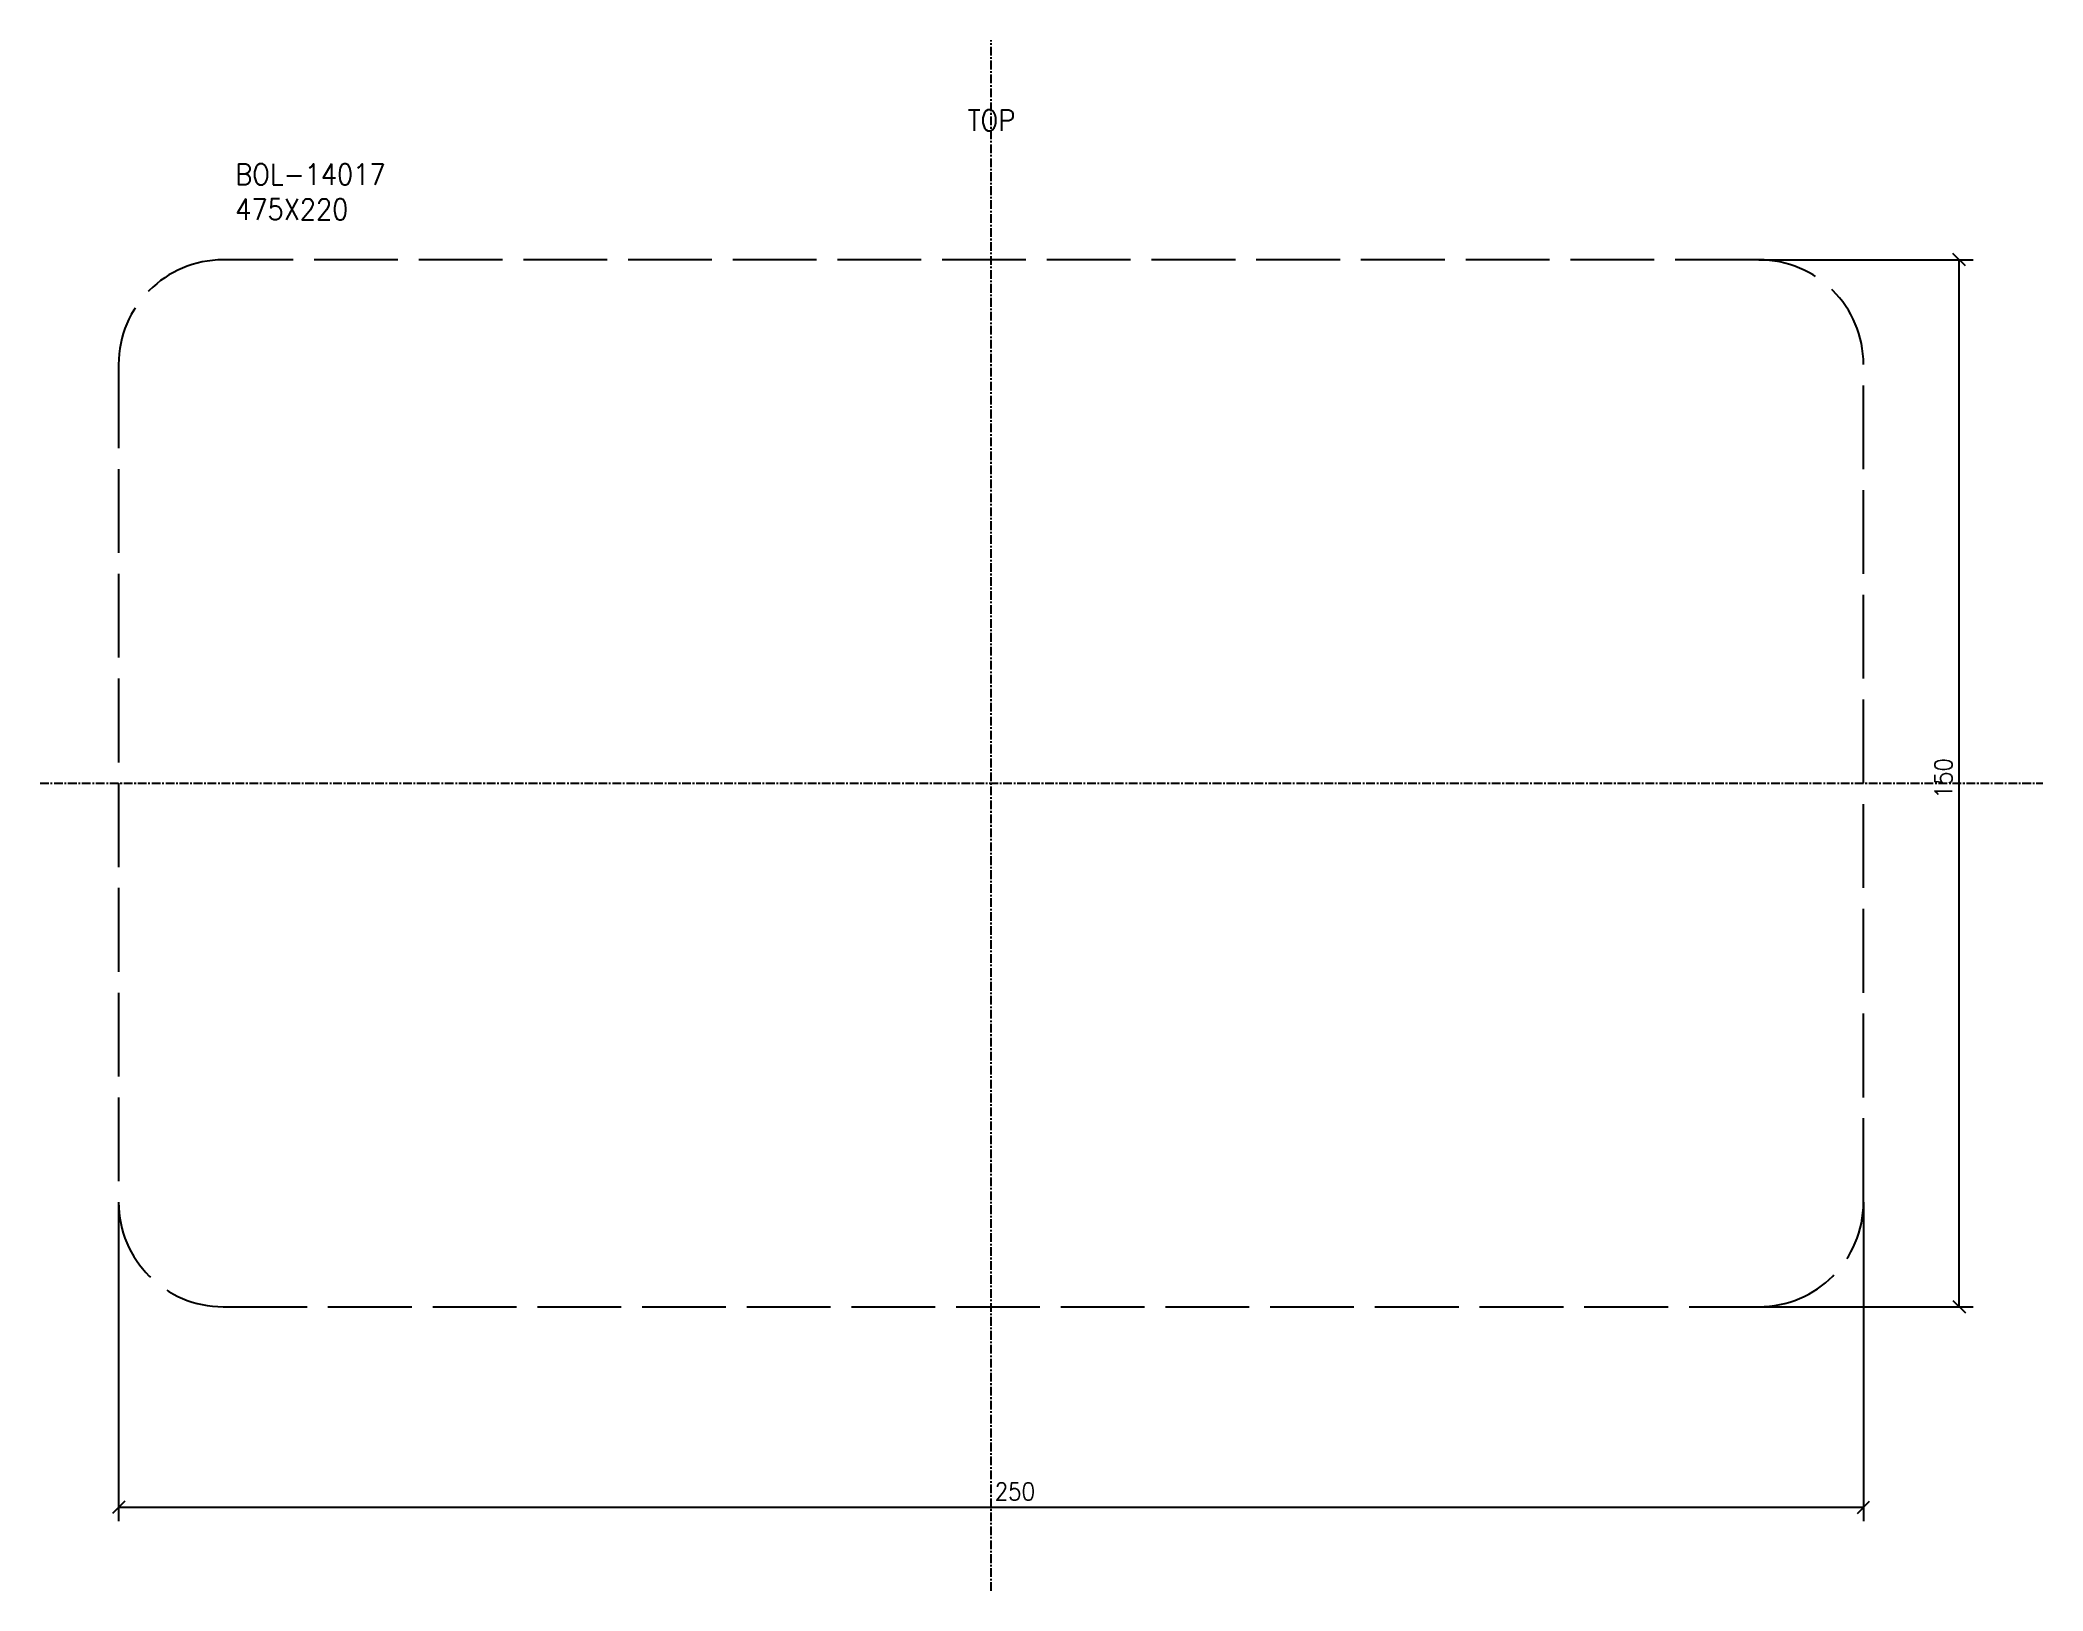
# Model space of a CAD drawing. Extents: x -136 to 151, y -116 to 106.
import ezdxf

# ---------------------------------------------------------------- set-up
doc = ezdxf.new("R2010")
doc.units = 0
doc.linetypes.add('DASHED', pattern=[15, 12, -3])
doc.linetypes.add('DOT_CENTER', pattern=[2, 1.25, -0.25, 0.25, -0.25])
doc.layers.get('0').update_dxf_attribs({"linetype": 'CONTINUOUS'})
doc.layers.add('1', color=7, linetype='CONTINUOUS')
doc.styles.add('CONVERTER_1', font='txt.shx', dxfattribs={"width": 0.9})
doc.dimstyles.new('ME10_DIM_0', dxfattribs={"dimtxt": 2.5, "dimasz": 2.5, "dimexe": 2, "dimexo": 0, "dimtad": 1, "dimtxsty": 'STANDARD', "dimblk1": 'OBLIQUE', "dimblk2": 'OBLIQUE', "dimsah": 1, "dimcen": 0.09, "dimclrd": 1, "dimclre": 1, "dimclrt": 30, "dimazin": 3, "dimtfac": 1, "dimtdec": 4, "dimtofl": 0, "dimtmove": 0, "dimatfit": 3, "dimtolj": 1, "dimtzin": 0})
doc.dimstyles.new('ME10_DIM_1', dxfattribs={"dimtxt": 2.5, "dimasz": 2.5, "dimexe": 2, "dimexo": 0, "dimtad": 1, "dimtxsty": 'STANDARD', "dimblk1": 'OBLIQUE', "dimblk2": 'OBLIQUE', "dimsah": 1, "dimcen": 0.09, "dimclrd": 1, "dimclre": 1, "dimclrt": 30, "dimazin": 3, "dimtfac": 1, "dimtdec": 4, "dimtofl": 0, "dimtmove": 0, "dimatfit": 3, "dimtolj": 1, "dimtzin": 0})

# ---------------------------------------------------------------- blocks, each defined once
blk = doc.blocks.new('*D2')
at = {"color": 1, "linetype": 'CONTINUOUS'}
for p, q in [((-125, -60), (-125, -105.72)), ((125, -60), (125, -105.72)), ((-125, -103.72), (125, -103.72))]:
    blk.add_line(p, q, dxfattribs=at)
at = {"color": 1}
for p, q in [((-124.12, -102.83), (-125.88, -104.6)), ((124.12, -104.6), (125.88, -102.83))]:
    blk.add_line(p, q, dxfattribs=at)
at = {"color": 30, "insert": (0.52, -102.72), "char_height": 2.5, "attachment_point": 7, "rotation": 0.0001, "style": 'CONVERTER_1'}
blk.add_mtext('250', dxfattribs=at)
blk = doc.blocks.new('_OBLIQUE')
at = {"color": 0, "linetype": 'BYBLOCK'}
blk.add_line((-0.5, -0.5), (0.5, 0.5), dxfattribs=at)
blk = doc.blocks.new('*D0')
at = {"color": 1, "linetype": 'CONTINUOUS'}
for p, q in [((110, 75), (140.71, 75)), ((138.71, -75), (138.71, 75)), ((110, -75), (140.71, -75))]:
    blk.add_line(p, q, dxfattribs=at)
at = {"color": 1}
for p, q in [((139.59, 74.12), (137.82, 75.88)), ((137.82, -74.12), (139.59, -75.88))]:
    blk.add_line(p, q, dxfattribs=at)
at = {"color": 30, "insert": (137.71, -2.17), "char_height": 2.5, "attachment_point": 7, "rotation": 90, "style": 'CONVERTER_1'}
blk.add_mtext('150', dxfattribs=at)

msp = doc.modelspace()

# ---------------------------------------------------------------- linework, layer by layer
at = {"layer": '1', "color": 4, "linetype": 'DOT_CENTER'}
for p, q in [((0, -115.716), (0, 106.484)), ((-136.25, 0), (150.707, 0))]:
    msp.add_line(p, q, dxfattribs=at)
at = {"layer": '1', "color": 5, "linetype": 'DASHED'}
for p, q in [((110, 75), (-110, 75)), ((-125, 60), (-125, -60)), ((125, -60), (125, 60)), ((-110, -75), (110, -75))]:
    msp.add_line(p, q, dxfattribs=at)
for centre, start, end in [((-110, 60), 90, 180), ((110, 60), 0, 90), ((-110, -60), 180, -90), ((110, -60), -90, 0)]:
    msp.add_arc(centre, 15, start, end, dxfattribs=at)

# ---------------------------------------------------------------- texts
at = {"layer": '1', "color": 4, "style": 'CONVERTER_1', "width": 0.9}
msp.add_text('TOP', height=3, dxfattribs=at).set_placement((-3.358, 93.484))
at = {"layer": '1', "color": 4, "insert": (-108.288, 80.737), "char_height": 3, "attachment_point": 7, "style": 'CONVERTER_1'}
msp.add_mtext('BOL-14017\\P475X220', dxfattribs=at)

# ---------------------------------------------------------------- dimensions: what is measured, and where the dimension line sits
at = {"layer": '1'}
dim = msp.add_linear_dim(base=(138.707, -75), p1=(110, 75), p2=(110, -75), angle=90, dimstyle='ME10_DIM_0', dxfattribs=at)
dim.commit()
dim.dimension.update_dxf_attribs({"geometry": '*D0', "text_midpoint": (136.457, 0.453), "text_rotation": 90})
dim = msp.add_linear_dim(base=(-125, -103.716), p1=(125, -60), p2=(-125, -60), dimstyle='ME10_DIM_1', dxfattribs=at)
dim.commit()
dim.dimension.update_dxf_attribs({"geometry": '*D2', "text_midpoint": (3.519, -101.466), "text_rotation": 0.00014})

doc.saveas('drawing.dxf')
